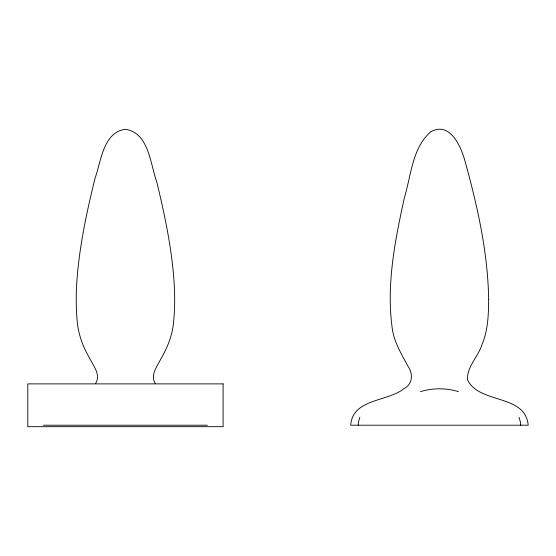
<?xml version="1.0" encoding="UTF-8"?>
<svg xmlns="http://www.w3.org/2000/svg" width="556" height="556" viewBox="0 0 556 556"><rect width="100%" height="100%" fill="white"/><g stroke="black" fill="none" stroke-linecap="round" stroke-linejoin="round"><path stroke-width="0.83" d="M358.147 425.208L358.391 422.324L359.864 417.278M95.667 383.376C101.303 374.285 92.532 364.75 88.807 356.723C82.135 345.137 77.757 332.203 77.006 318.803C74.977 295.132 77.131 271.314 80.627 247.886C84.213 224.325 89.398 201.043 95.145 177.927C101.095 161.254 103.36 132.008 125.447 129.312C148.793 132.606 150.335 164.083 156.702 181.736C162.262 204.532 167.3 227.494 170.692 250.728C174.035 274.115 176.009 297.898 173.625 321.479C172.652 334.99 167.398 347.729 160.642 359.322C157.07 366.46 149.96 375.356 155.221 383.376M420.454 391.639C432.804 387.873 446.058 387.873 458.408 391.639M43.438 425.208L207.457 425.208M518.998 417.278L520.472 422.324L520.715 425.208M488.661 299.496C488.495 314.849 488.029 330.716 481.816 345.019C478.07 356.973 466.477 366.918 467.596 380.047C479.8 404.386 525.323 393.69 528.2 425.208L350.662 425.208C352.733 398.339 387.671 401.988 404.08 388.588C412.712 384.307 413.24 373.66 408.132 366.467C401.953 355.117 395.121 343.803 392.626 330.945C385.815 286.396 394.836 241.339 404.351 197.866C411.155 175.564 412.114 147.84 430.893 131.675C450.068 121.277 460.903 146.374 464.913 160.74C477.409 205.963 487.918 252.368 488.661 299.496M223.095 383.883L27.8 383.883L27.8 426.688L223.095 426.688L223.095 383.883"/></g></svg>
